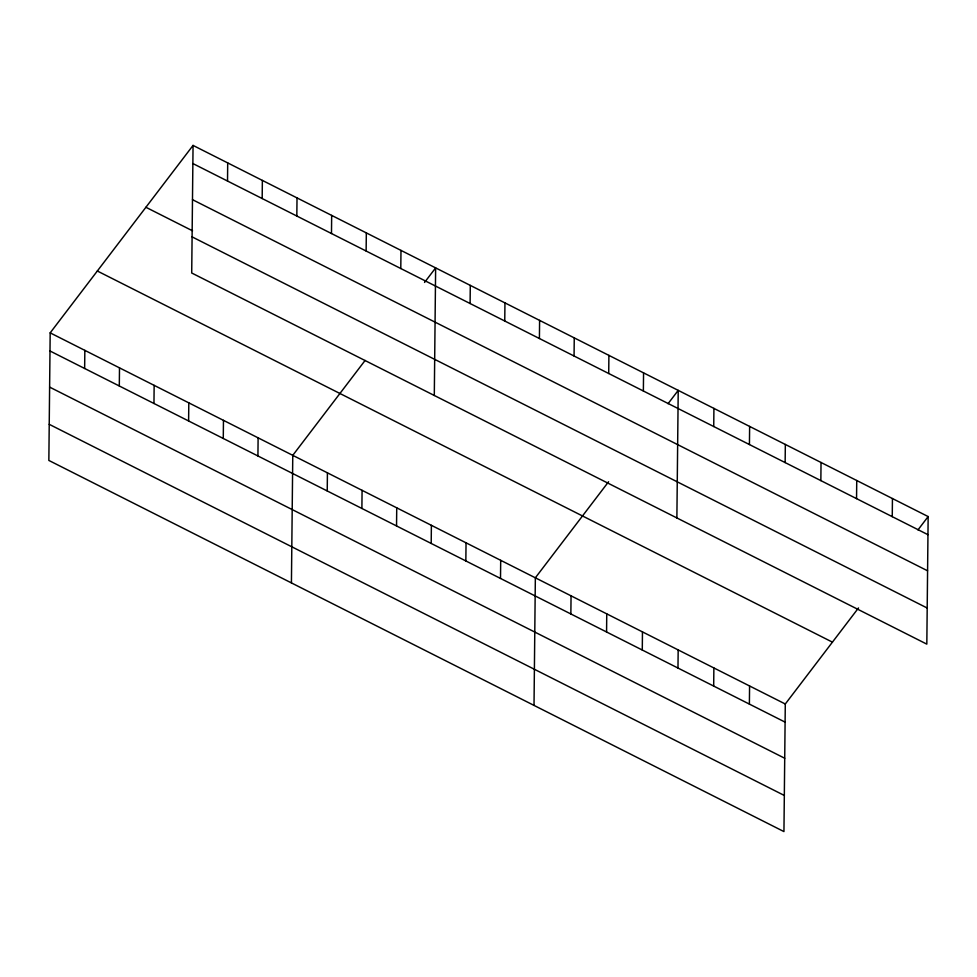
<?xml version="1.0" encoding="UTF-8"?>
<svg xmlns="http://www.w3.org/2000/svg" width="977" height="977" viewBox="0 0 977 977"><rect width="100%" height="100%" fill="white"/><g stroke="black" fill="none" stroke-linecap="round" stroke-linejoin="round"><path stroke-width="1.47" d="M193.055 145.414L191.712 272.998L926.819 644.136L928.15 516.564L193.055 145.414L50.181 332.864L48.85 460.436L783.945 831.586L785.288 704.002L858.514 607.926M84.645 368.488L84.84 350.352M119.304 385.976L119.499 367.853M153.963 403.477L154.146 385.353M188.61 420.977L188.805 402.854M223.269 438.465L223.464 420.342M227.519 181.038L227.702 162.915M257.928 455.966L258.111 437.843M262.178 198.539L262.361 180.415M291.427 582.915L292.77 455.343L365.105 360.44M296.825 216.027L297.02 197.904M327.234 490.955L327.417 472.831M331.484 233.527L331.667 215.404M361.893 508.455L362.076 490.332M366.131 251.028L366.326 232.905M396.54 525.956L396.735 507.832M400.79 268.516L400.985 250.393M431.199 543.444L431.382 525.321M434.301 395.477L435.632 267.893L424.543 282.451M465.846 560.945L466.041 542.821M470.096 303.517L470.291 285.394M500.505 578.445L500.7 560.322M504.755 321.018L504.95 302.882M534.016 705.394L535.347 577.81L608.586 481.734M539.414 338.506L539.597 320.383M570.861 613.971L571.057 595.836M574.061 356.007L574.256 337.883M608.72 373.507L608.903 355.384M606.57 631.997L606.754 613.874M643.367 390.995L643.562 372.872M642.28 650.023L642.463 631.899M676.878 517.957L678.221 390.373L668.048 403.709M677.977 668.048L678.172 649.925M713.735 426.522L713.918 408.398M713.686 686.074L713.869 667.95M749.432 444.547L749.628 426.424M749.383 704.099L749.579 685.976M785.142 462.573L785.337 444.45M820.851 480.599L821.034 462.475M856.548 498.624L856.744 480.501M892.257 516.662L892.441 498.539M917.977 529.9L928.15 516.564M192.86 163.538L927.955 534.688M192.481 199.662L927.576 570.8M145.903 207.271L192.554 230.828M192.09 236.874L927.197 608.024M97.334 271.008L832.428 642.145M50.181 332.864L785.288 704.002M49.998 350.987L785.093 722.125M49.619 387.1L784.714 758.25M49.229 424.323L784.323 795.461"/></g></svg>
